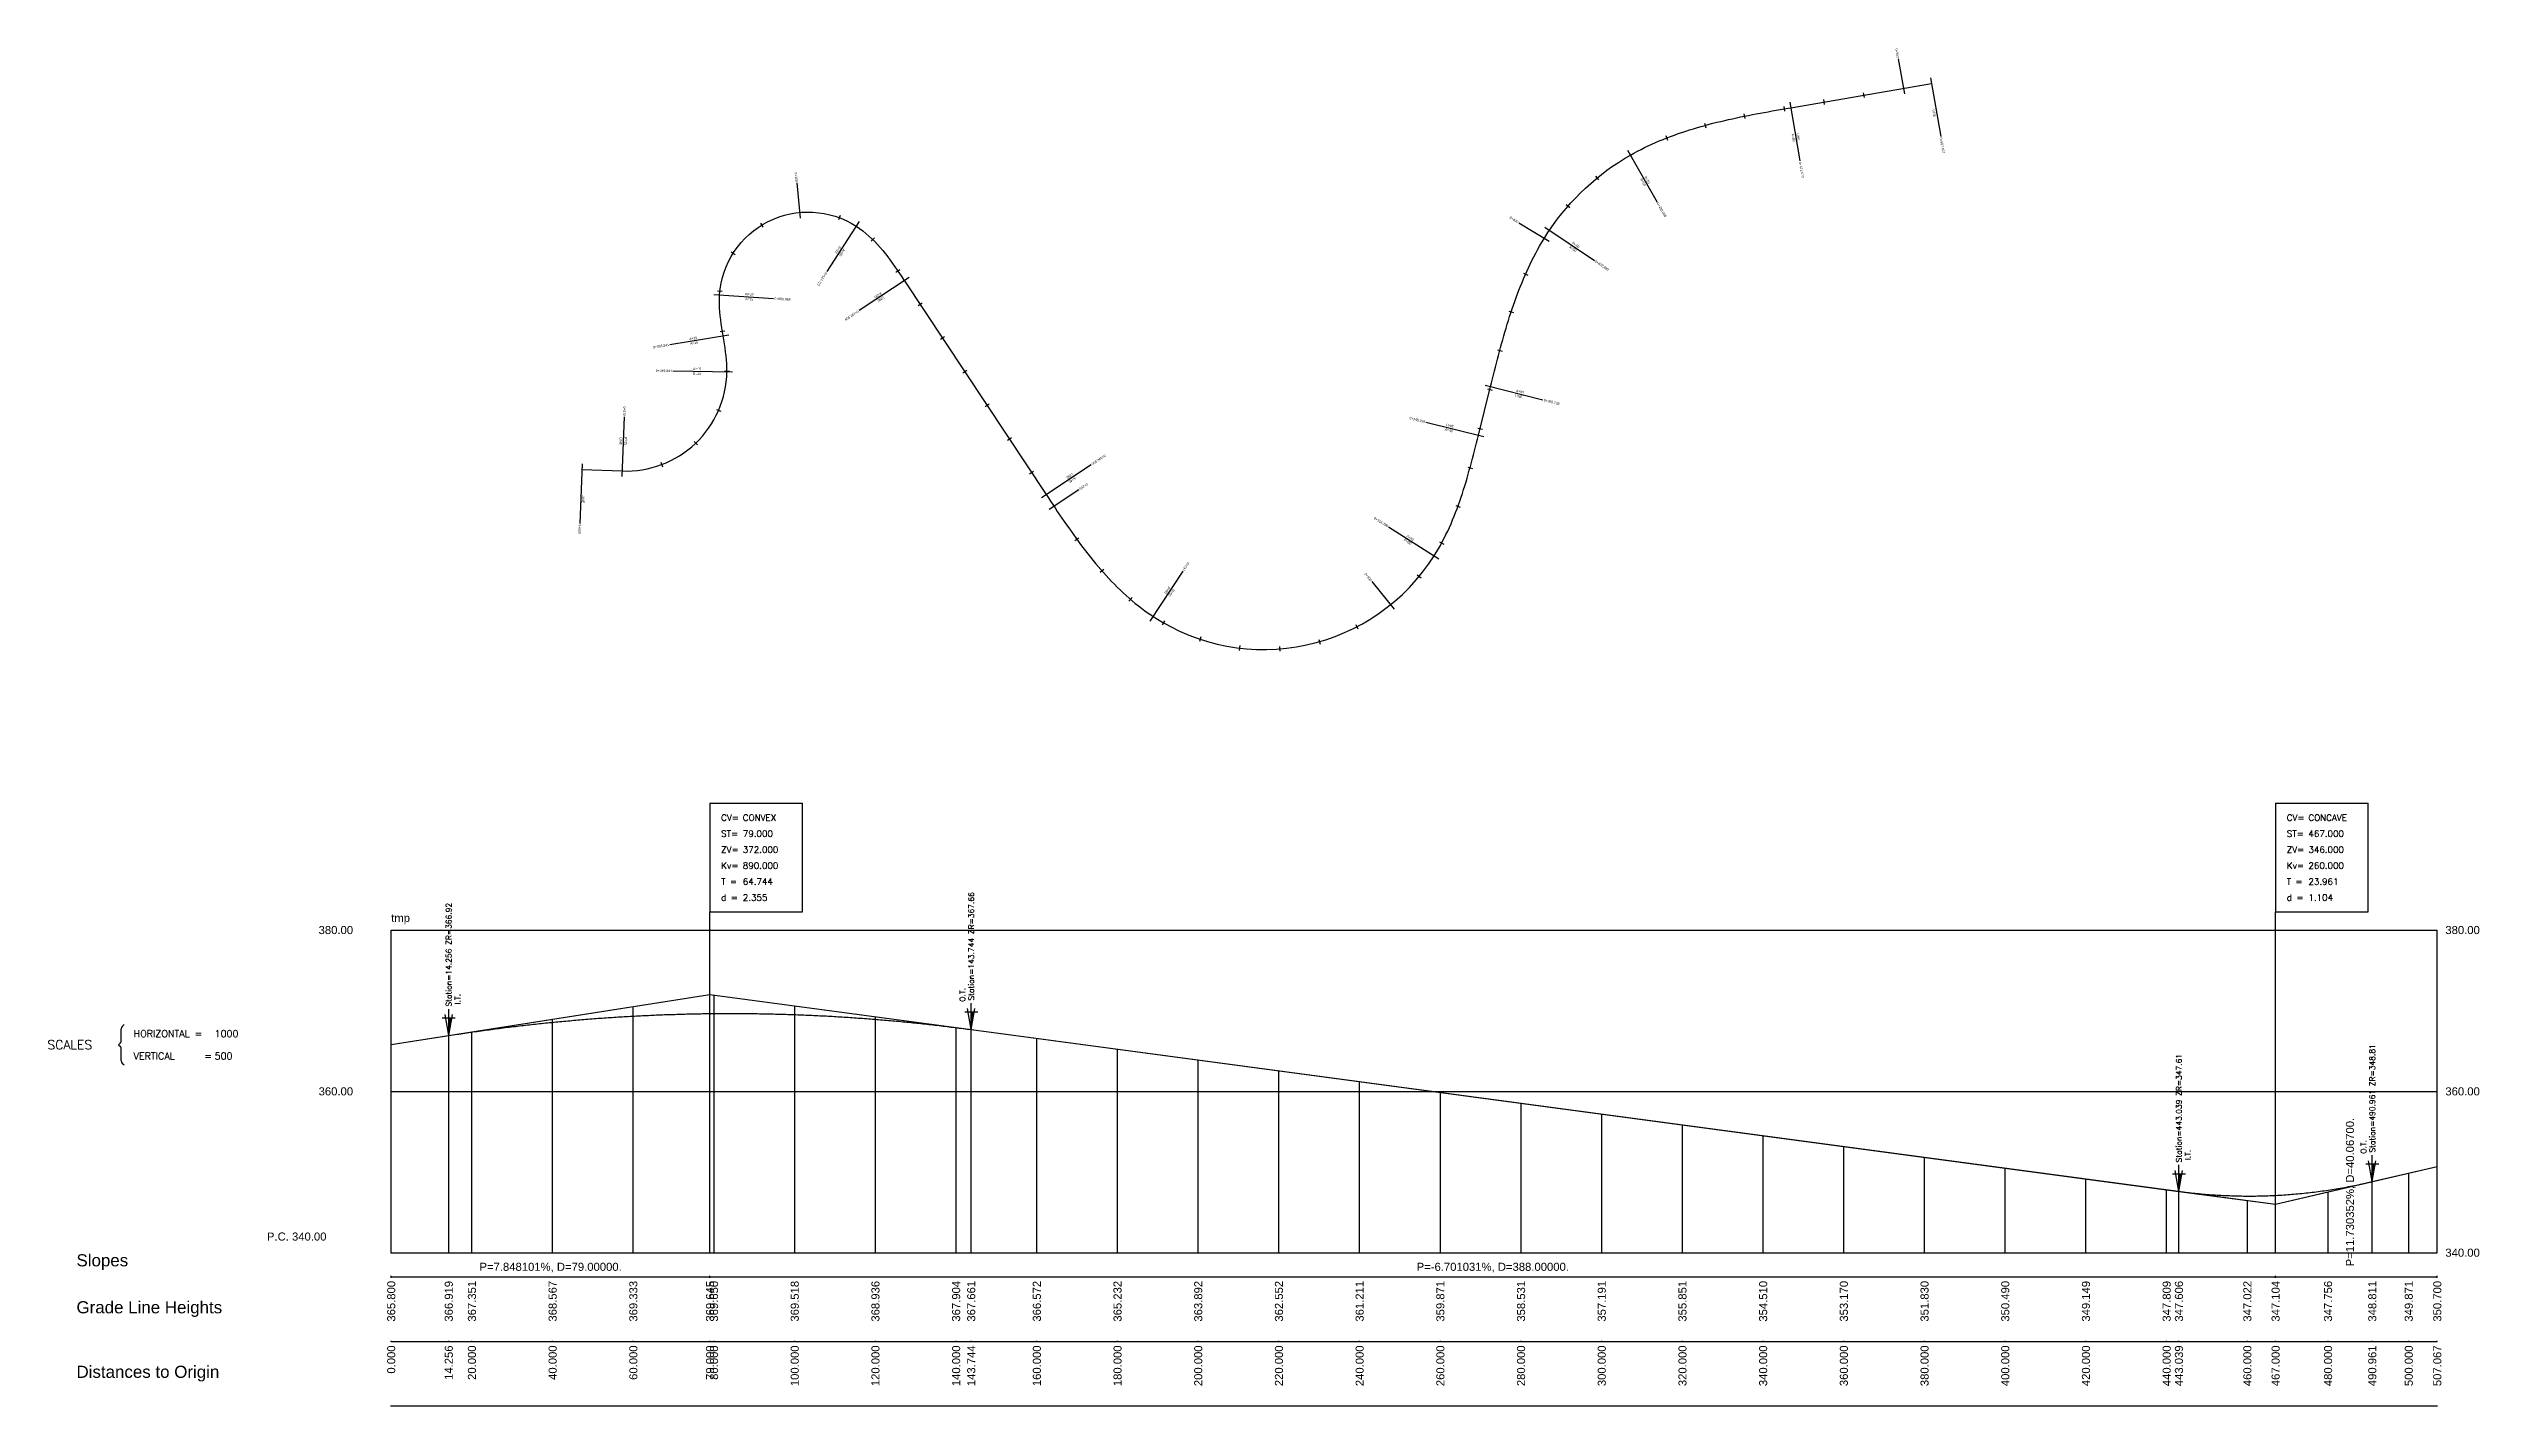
# Model space of a CAD drawing. Header units: millimetres. Extents: x 334954 to 335556, y 4084362 to 4084698.
import ezdxf
from ezdxf.enums import TextEntityAlignment as Align

# ---------------------------------------------------------------- set-up
doc = ezdxf.new("R2010")
doc.units = ezdxf.units.MM
doc.linetypes.add('CONTINUA', pattern=[0])
for name, color, linetype in [('ALIGNMENT', 7, 'Continuous'), ('ALIGNMENT-DIMENSION', 7, 'Continuous'), ('LONGPROF-ALIGNMENT', 250, 'Continuous'), ('LONGPROF-FIELD', 7, 'Continuous'), ('LONGPROF-NUM DATA-LINES', 7, 'Continuous'), ('LONGPROF-NUM DATA-LINESEP', 7, 'Continuous'), ('LONGPROF-ORDENADES', 250, 'Continuous'), ('LONGPROF-RASDEF', 34, 'Continuous'), ('LONGPROF-RASPRV', 7, 'Continuous'), ('LONGPROF-VERTICALOFFSET', 250, 'Continuous'), ('LONGPROF-VERTICALOFFSET-TEXTS', 7, 'Continuous'), ('PERALTES', 7, 'Continuous'), ('PERLONG', 7, 'Continuous'), ('RASDEF', 7, 'Continuous')]:
    doc.layers.add(name, color=color, linetype=linetype)
doc.styles.add('ESTANDAR', font='SIMPLEX')
doc.styles.add('LEROY', font='simplex')
doc.styles.get("Standard").update_dxf_attribs({"font": 'arial.ttf'})

# ---------------------------------------------------------------- blocks, each defined once
blk = doc.blocks.new('*X1')
at = {"color": 0, "linetype": 'Continuous'}
for p, q in [((0, 2.42), (0.43, 2.42)), ((0, 2.4), (0.42, 2.4)), ((0, 2.38), (0.42, 2.38)), ((0, 2.36), (0.42, 2.36)), ((0, 2.34), (0.41, 2.34)), ((0, 2.32), (0.41, 2.32)), ((0, 2.3), (0.41, 2.3)), ((0, 2.28), (0.4, 2.28)), ((0, 2.26), (0.4, 2.26)), ((0, 2.24), (0.39, 2.24)), ((0, 2.22), (0.39, 2.22)), ((0, 2.2), (0.39, 2.2)), ((0, 2.18), (0.38, 2.18)), ((0, 2.16), (0.38, 2.16)), ((0, 2.14), (0.38, 2.14)), ((0, 2.12), (0.37, 2.12)), ((0, 2.1), (0.37, 2.1)), ((0, 2.08), (0.37, 2.08)), ((0, 2.06), (0.36, 2.06)), ((0, 2.04), (0.36, 2.04)), ((0, 2.02), (0.36, 2.02)), ((0, 2), (0.35, 2)), ((0, 1.98), (0.35, 1.98)), ((0, 1.96), (0.35, 1.96)), ((0, 1.94), (0.34, 1.94)), ((0, 1.92), (0.34, 1.92)), ((0, 1.9), (0.34, 1.9)), ((0, 1.88), (0.33, 1.88)), ((0, 1.86), (0.33, 1.86)), ((0, 1.84), (0.32, 1.84)), ((0, 1.82), (0.32, 1.82)), ((0, 1.8), (0.32, 1.8)), ((0, 1.78), (0.31, 1.78)), ((0, 1.76), (0.31, 1.76)), ((0, 1.74), (0.31, 1.74)), ((0, 1.72), (0.3, 1.72)), ((0, 1.7), (0.3, 1.7)), ((0, 1.68), (0.3, 1.68)), ((0, 1.66), (0.29, 1.66)), ((0, 1.64), (0.29, 1.64)), ((0, 1.62), (0.29, 1.62)), ((0, 1.6), (0.28, 1.6)), ((0, 1.58), (0.28, 1.58)), ((0, 1.56), (0.28, 1.56)), ((0, 1.54), (0.27, 1.54)), ((0, 1.52), (0.27, 1.52)), ((0, 1.5), (0.26, 1.5)), ((0, 1.48), (0.26, 1.48)), ((0, 1.46), (0.26, 1.46)), ((0, 1.44), (0.25, 1.44)), ((0, 1.42), (0.25, 1.42)), ((0, 1.4), (0.25, 1.4)), ((0, 1.38), (0.24, 1.38)), ((0, 1.36), (0.24, 1.36)), ((0, 1.34), (0.24, 1.34)), ((0, 1.32), (0.23, 1.32)), ((0, 1.3), (0.23, 1.3)), ((0, 1.28), (0.23, 1.28)), ((0, 1.26), (0.22, 1.26)), ((0, 1.24), (0.22, 1.24)), ((0, 1.22), (0.22, 1.22)), ((0, 1.2), (0.21, 1.2)), ((0, 1.18), (0.21, 1.18)), ((0, 1.16), (0.2, 1.16)), ((0, 1.14), (0.2, 1.14)), ((0, 1.12), (0.2, 1.12)), ((0, 1.1), (0.19, 1.1)), ((0, 1.08), (0.19, 1.08)), ((0, 1.06), (0.19, 1.06)), ((0, 1.04), (0.18, 1.04)), ((0, 1.02), (0.18, 1.02)), ((0, 1), (0.18, 1)), ((0, 0.98), (0.17, 0.98)), ((0, 0.96), (0.17, 0.96)), ((0, 0.94), (0.17, 0.94)), ((0, 0.92), (0.16, 0.92)), ((0, 0.9), (0.16, 0.9)), ((0, 0.88), (0.16, 0.88)), ((0, 0.86), (0.15, 0.86)), ((0, 0.84), (0.15, 0.84)), ((0, 0.82), (0.14, 0.82)), ((0, 0.8), (0.14, 0.8)), ((0, 0.78), (0.14, 0.78)), ((0, 0.76), (0.13, 0.76)), ((0, 0.74), (0.13, 0.74)), ((0, 0.72), (0.13, 0.72)), ((0, 0.7), (0.12, 0.7)), ((0, 0.68), (0.12, 0.68)), ((0, 0.66), (0.12, 0.66)), ((0, 0.64), (0.11, 0.64)), ((0, 0.62), (0.11, 0.62)), ((0, 0.6), (0.11, 0.6)), ((0, 0.58), (0.1, 0.58)), ((0, 0.56), (0.1, 0.56)), ((0, 0.54), (0.1, 0.54)), ((0, 0.52), (0.09, 0.52)), ((0, 0.5), (0.09, 0.5)), ((0, 0.48), (0.08, 0.48)), ((0, 0.46), (0.08, 0.46)), ((0, 0.44), (0.08, 0.44)), ((0, 0.42), (0.07, 0.42)), ((0, 0.4), (0.07, 0.4)), ((0, 0.38), (0.07, 0.38)), ((0, 0.36), (0.06, 0.36)), ((0, 0.34), (0.06, 0.34)), ((0, 0.32), (0.06, 0.32)), ((0, 0.3), (0.05, 0.3)), ((0, 0.28), (0.05, 0.28)), ((0, 0.26), (0.05, 0.26)), ((0, 0.24), (0.04, 0.24)), ((0, 0.22), (0.04, 0.22)), ((0, 0.2), (0.04, 0.2)), ((0, 0.18), (0.03, 0.18)), ((0, 0.16), (0.03, 0.16)), ((0, 0.14), (0.02, 0.14)), ((0, 0.12), (0.02, 0.12)), ((0, 0.1), (0.02, 0.1)), ((0, 0.08), (0.01, 0.08)), ((0, 0.06), (0.01, 0.06)), ((0, 0.04), (0.01, 0.04)), ((0, 0.02), (0, 0.02))]:
    blk.add_line(p, q, dxfattribs=at)
blk = doc.blocks.new('TE')
at = {"color": 7, "linetype": 'CONTINUA'}
for p, q in [((0, 0), (0, 6.57)), ((-1.6, 4.37), (1.6, 4.37)), ((0, 0), (-0.91, 5.19)), ((0, 0), (0.91, 5.19))]:
    blk.add_line(p, q, dxfattribs=at)
at = {"layer": 'PERALTES', "linetype": 'Continuous', "xscale": 1.8, "yscale": 1.8, "zscale": 1.8}
blk.add_blockref('*X1', (0, 0), dxfattribs=at)
at = {"linetype": 'CONTINUA', "style": 'LEROY'}
blk.add_text('I.T.', height=1.365, rotation=90, dxfattribs=at).set_placement((2.89, 10.3), align=Align.RIGHT)
blk.add_attdef('ETIQ', (0.68, 7.18), '', height=1.37, rotation=90, dxfattribs=at)
blk = doc.blocks.new('*X3')
at = {"color": 0, "linetype": 'Continuous'}
for p, q in [((0, 2.42), (0.43, 2.42)), ((0, 2.4), (0.42, 2.4)), ((0, 2.38), (0.42, 2.38)), ((0, 2.36), (0.42, 2.36)), ((0, 2.34), (0.41, 2.34)), ((0, 2.32), (0.41, 2.32)), ((0, 2.3), (0.41, 2.3)), ((0, 2.28), (0.4, 2.28)), ((0, 2.26), (0.4, 2.26)), ((0, 2.24), (0.39, 2.24)), ((0, 2.22), (0.39, 2.22)), ((0, 2.2), (0.39, 2.2)), ((0, 2.18), (0.38, 2.18)), ((0, 2.16), (0.38, 2.16)), ((0, 2.14), (0.38, 2.14)), ((0, 2.12), (0.37, 2.12)), ((0, 2.1), (0.37, 2.1)), ((0, 2.08), (0.37, 2.08)), ((0, 2.06), (0.36, 2.06)), ((0, 2.04), (0.36, 2.04)), ((0, 2.02), (0.36, 2.02)), ((0, 2), (0.35, 2)), ((0, 1.98), (0.35, 1.98)), ((0, 1.96), (0.35, 1.96)), ((0, 1.94), (0.34, 1.94)), ((0, 1.92), (0.34, 1.92)), ((0, 1.9), (0.34, 1.9)), ((0, 1.88), (0.33, 1.88)), ((0, 1.86), (0.33, 1.86)), ((0, 1.84), (0.32, 1.84)), ((0, 1.82), (0.32, 1.82)), ((0, 1.8), (0.32, 1.8)), ((0, 1.78), (0.31, 1.78)), ((0, 1.76), (0.31, 1.76)), ((0, 1.74), (0.31, 1.74)), ((0, 1.72), (0.3, 1.72)), ((0, 1.7), (0.3, 1.7)), ((0, 1.68), (0.3, 1.68)), ((0, 1.66), (0.29, 1.66)), ((0, 1.64), (0.29, 1.64)), ((0, 1.62), (0.29, 1.62)), ((0, 1.6), (0.28, 1.6)), ((0, 1.58), (0.28, 1.58)), ((0, 1.56), (0.28, 1.56)), ((0, 1.54), (0.27, 1.54)), ((0, 1.52), (0.27, 1.52)), ((0, 1.5), (0.26, 1.5)), ((0, 1.48), (0.26, 1.48)), ((0, 1.46), (0.26, 1.46)), ((0, 1.44), (0.25, 1.44)), ((0, 1.42), (0.25, 1.42)), ((0, 1.4), (0.25, 1.4)), ((0, 1.38), (0.24, 1.38)), ((0, 1.36), (0.24, 1.36)), ((0, 1.34), (0.24, 1.34)), ((0, 1.32), (0.23, 1.32)), ((0, 1.3), (0.23, 1.3)), ((0, 1.28), (0.23, 1.28)), ((0, 1.26), (0.22, 1.26)), ((0, 1.24), (0.22, 1.24)), ((0, 1.22), (0.22, 1.22)), ((0, 1.2), (0.21, 1.2)), ((0, 1.18), (0.21, 1.18)), ((0, 1.16), (0.2, 1.16)), ((0, 1.14), (0.2, 1.14)), ((0, 1.12), (0.2, 1.12)), ((0, 1.1), (0.19, 1.1)), ((0, 1.08), (0.19, 1.08)), ((0, 1.06), (0.19, 1.06)), ((0, 1.04), (0.18, 1.04)), ((0, 1.02), (0.18, 1.02)), ((0, 1), (0.18, 1)), ((0, 0.98), (0.17, 0.98)), ((0, 0.96), (0.17, 0.96)), ((0, 0.94), (0.17, 0.94)), ((0, 0.92), (0.16, 0.92)), ((0, 0.9), (0.16, 0.9)), ((0, 0.88), (0.16, 0.88)), ((0, 0.86), (0.15, 0.86)), ((0, 0.84), (0.15, 0.84)), ((0, 0.82), (0.14, 0.82)), ((0, 0.8), (0.14, 0.8)), ((0, 0.78), (0.14, 0.78)), ((0, 0.76), (0.13, 0.76)), ((0, 0.74), (0.13, 0.74)), ((0, 0.72), (0.13, 0.72)), ((0, 0.7), (0.12, 0.7)), ((0, 0.68), (0.12, 0.68)), ((0, 0.66), (0.12, 0.66)), ((0, 0.64), (0.11, 0.64)), ((0, 0.62), (0.11, 0.62)), ((0, 0.6), (0.11, 0.6)), ((0, 0.58), (0.1, 0.58)), ((0, 0.56), (0.1, 0.56)), ((0, 0.54), (0.1, 0.54)), ((0, 0.52), (0.09, 0.52)), ((0, 0.5), (0.09, 0.5)), ((0, 0.48), (0.08, 0.48)), ((0, 0.46), (0.08, 0.46)), ((0, 0.44), (0.08, 0.44)), ((0, 0.42), (0.07, 0.42)), ((0, 0.4), (0.07, 0.4)), ((0, 0.38), (0.07, 0.38)), ((0, 0.36), (0.06, 0.36)), ((0, 0.34), (0.06, 0.34)), ((0, 0.32), (0.06, 0.32)), ((0, 0.3), (0.05, 0.3)), ((0, 0.28), (0.05, 0.28)), ((0, 0.26), (0.05, 0.26)), ((0, 0.24), (0.04, 0.24)), ((0, 0.22), (0.04, 0.22)), ((0, 0.2), (0.04, 0.2)), ((0, 0.18), (0.03, 0.18)), ((0, 0.16), (0.03, 0.16)), ((0, 0.14), (0.02, 0.14)), ((0, 0.12), (0.02, 0.12)), ((0, 0.1), (0.02, 0.1)), ((0, 0.08), (0.01, 0.08)), ((0, 0.06), (0.01, 0.06)), ((0, 0.04), (0.01, 0.04)), ((0, 0.02), (0, 0.02))]:
    blk.add_line(p, q, dxfattribs=at)
blk = doc.blocks.new('TS')
at = {"color": 7, "linetype": 'CONTINUA'}
for p, q in [((0, 0), (0, 6.57)), ((-1.6, 4.37), (1.6, 4.37)), ((0, 0), (-0.91, 5.19)), ((0, 0), (0.91, 5.19))]:
    blk.add_line(p, q, dxfattribs=at)
at = {"layer": 'PERALTES', "linetype": 'Continuous', "xscale": 1.8, "yscale": 1.8, "zscale": 1.8}
blk.add_blockref('*X3', (0, 0), dxfattribs=at)
at = {"linetype": 'CONTINUA', "style": 'LEROY'}
blk.add_text('O.T.', height=1.365, rotation=90, dxfattribs=at).set_placement((-1.48, 10.3), align=Align.RIGHT)
blk.add_attdef('ETIQ', (0.68, 7.18), '', height=1.37, rotation=90, dxfattribs=at)
blk = doc.blocks.new('ACUERDO')
at = {"layer": 'RASDEF', "color": 7}
blk.add_line((0, 26.93), (0, 0), dxfattribs=at)
at = {"layer": 'RASDEF', "color": 7, "linetype": 'CONTINUA'}
for p, q in [((0, 26.93), (22.93, 26.93)), ((22.93, -0.02), (22.93, 26.93)), ((0, 0), (22.93, 0))]:
    blk.add_line(p, q, dxfattribs=at)
at = {"layer": 'RASDEF', "color": 7, "linetype": 'CONTINUA', "style": 'LEROY'}
for s, p in [('CV=', (2.77, 22.57)), ('ST=', (2.77, 18.61)), ('ZV=', (2.77, 14.65)), ('Kv=', (2.77, 10.69)), ('T =', (2.77, 6.73)), ('d =', (2.77, 2.77))]:
    blk.add_text(s, height=1.584, dxfattribs=at).set_placement(p)
at = {"layer": 'RASDEF', "color": 7, "style": 'ESTANDAR'}
for tag, p in [('CV', (8.14, 22.57)), ('PK', (8.14, 18.61)), ('ZV', (8.14, 14.65)), ('KV', (8.14, 10.69)), ('T', (8.14, 6.73)), ('D', (8.14, 2.77))]:
    blk.add_attdef(tag, p, '', height=1.58, dxfattribs=at)
blk = doc.blocks.new('ESCALAS')
at = {"layer": 'PERLONG', "color": 2, "linetype": 'CONTINUA'}
for p, q in [((-41.65, 36.11), (-41.2, 36.56)), ((-42.58, 31.56), (-42.13, 32)), ((-42.58, 31.56), (-42.13, 31.11)), ((-41.89, 32.59), (-41.89, 35.53)), ((-41.89, 27.59), (-41.89, 30.52)), ((-41.65, 27), (-41.2, 26.55))]:
    blk.add_line(p, q, dxfattribs=at)
for centre, start, end in [((-42.72, 32.59), 315, 360), ((-42.72, 30.52), 0, 45), ((-41.06, 35.53), 135, 180), ((-41.06, 27.59), 180, 225)]:
    blk.add_arc(centre, 0.828, start, end, dxfattribs=at)
at = {"layer": 'PERLONG', "color": 2, "linetype": 'CONTINUA', "style": 'LEROY'}
for s, height, p in [('SCALES', 2.25, (-60.2, 30.43)), ('HORIZONTAL =', 1.7257, (-38.84, 33.46)), ('VERTICAL', 1.726, (-38.84, 27.93)), ('=', 1.73, (-21.34, 27.93))]:
    blk.add_text(s, height=height, dxfattribs=at).set_placement(p)
at = {"layer": 'PERLONG', "color": 2, "style": 'LEROY'}
for tag, p in [('EH', (-18.78, 33.46)), ('EV', (-18.78, 27.93))]:
    blk.add_attdef(tag, p, '', height=1.73, dxfattribs=at)

msp = doc.modelspace()

# ---------------------------------------------------------------- linework, layer by layer
at = {"layer": 'ALIGNMENT'}
msp.add_lwpolyline([(335085.96, 4084594.13), (335095.95, 4084593.75, 0.420916), (335121.91, 4084618.34), (335121.9, 4084619.34), (335121.86, 4084620.34), (335121.79, 4084621.34), (335121.7, 4084622.33), (335121.58, 4084623.33), (335121.44, 4084624.32), (335121.29, 4084625.31), (335121.13, 4084626.29), (335120.97, 4084627.28), (335120.81, 4084628.27), (335120.65, 4084629.25), (335120.5, 4084630.24), (335120.36, 4084631.23), (335120.24, 4084632.23), (335120.14, 4084633.22), (335120.07, 4084634.22), (335120.04, 4084635.22), (335120.03, 4084636.22), (335120.07, 4084637.22), (335120.08, 4084637.44, -0.57097), (335153.95, 4084654.44), (335154.78, 4084653.88), (335155.58, 4084653.29), (335156.36, 4084652.66), (335157.11, 4084652), (335157.84, 4084651.32), (335158.55, 4084650.62), (335159.24, 4084649.89), (335159.9, 4084649.14), (335160.55, 4084648.38), (335161.18, 4084647.6), (335161.79, 4084646.81), (335162.39, 4084646.01), (335162.97, 4084645.2), (335163.55, 4084644.38), (335164.11, 4084643.56), (335164.67, 4084642.73), (335165.23, 4084641.9), (335165.78, 4084641.06), (335165.88, 4084640.91), (335201.01, 4084587.9), (335201.56, 4084587.06), (335202.12, 4084586.23), (335202.67, 4084585.4), (335203.22, 4084584.57), (335203.78, 4084583.73), (335204.34, 4084582.91), (335204.9, 4084582.08), (335205.46, 4084581.25), (335206.03, 4084580.43), (335206.6, 4084579.61), (335207.18, 4084578.79), (335207.76, 4084577.97), (335208.34, 4084577.16), (335208.93, 4084576.35), (335209.52, 4084575.55), (335210.13, 4084574.75), (335210.73, 4084573.96), (335211.35, 4084573.17), (335211.97, 4084572.38), (335212.6, 4084571.6), (335213.23, 4084570.83), (335213.87, 4084570.07), (335214.53, 4084569.31), (335215.19, 4084568.56), (335215.86, 4084567.82), (335216.54, 4084567.08), (335217.22, 4084566.36), (335217.92, 4084565.64), (335218.63, 4084564.93), (335219.35, 4084564.24), (335220.07, 4084563.55), (335220.81, 4084562.87), (335221.56, 4084562.21), (335222.32, 4084561.56), (335223.09, 4084560.92), (335223.87, 4084560.3), (335224.66, 4084559.69), (335225.47, 4084559.09), (335226.28, 4084558.51), (335227.1, 4084557.95), (335227.52, 4084557.67, 0.418896), (335297.19, 4084572.72), (335297.71, 4084573.57), (335298.22, 4084574.43), (335298.72, 4084575.3), (335299.2, 4084576.18), (335299.66, 4084577.07), (335300.11, 4084577.96), (335300.54, 4084578.86), (335300.96, 4084579.77), (335301.36, 4084580.68), (335301.76, 4084581.6), (335302.13, 4084582.53), (335302.5, 4084583.46), (335302.86, 4084584.39), (335303.2, 4084585.33), (335303.54, 4084586.28), (335303.86, 4084587.22), (335304.17, 4084588.17), (335304.48, 4084589.12), (335304.78, 4084590.08), (335305.07, 4084591.04), (335305.35, 4084591.99), (335305.62, 4084592.96), (335305.89, 4084593.92), (335306.16, 4084594.88), (335306.42, 4084595.85), (335306.67, 4084596.82), (335306.92, 4084597.78), (335307.17, 4084598.75), (335307.42, 4084599.72), (335307.66, 4084600.69), (335307.9, 4084601.66), (335308.15, 4084602.63), (335311.15, 4084614.66), (335311.39, 4084615.63), (335311.63, 4084616.6), (335311.88, 4084617.57), (335312.12, 4084618.54), (335312.37, 4084619.51), (335312.62, 4084620.48), (335312.87, 4084621.44), (335313.12, 4084622.41), (335313.38, 4084623.38), (335313.63, 4084624.34), (335313.9, 4084625.31), (335314.17, 4084626.27), (335314.44, 4084627.23), (335314.72, 4084628.19), (335315, 4084629.15), (335315.29, 4084630.11), (335315.58, 4084631.07), (335315.88, 4084632.02), (335316.19, 4084632.97), (335316.51, 4084633.92), (335316.83, 4084634.87), (335317.16, 4084635.81), (335317.5, 4084636.75), (335317.85, 4084637.69), (335318.2, 4084638.62), (335318.57, 4084639.55), (335318.95, 4084640.48), (335319.33, 4084641.4), (335319.73, 4084642.32), (335320.13, 4084643.24), (335320.55, 4084644.14), (335320.98, 4084645.05), (335321.42, 4084645.95), (335321.87, 4084646.84), (335322.34, 4084647.72), (335322.81, 4084648.6), (335323.3, 4084649.47), (335323.8, 4084650.34), (335324.32, 4084651.2), (335324.85, 4084652.05), (335325.39, 4084652.89), (335325.76, 4084653.44, -0.115537), (335345.8, 4084672.07), (335346.67, 4084672.56), (335347.55, 4084673.03), (335348.44, 4084673.49), (335349.34, 4084673.94), (335350.24, 4084674.37), (335351.14, 4084674.79), (335352.06, 4084675.2), (335352.98, 4084675.59), (335353.9, 4084675.98), (335354.83, 4084676.35), (335355.76, 4084676.7), (335356.7, 4084677.05), (335357.64, 4084677.39), (335358.59, 4084677.71), (335359.54, 4084678.02), (335360.49, 4084678.33), (335361.45, 4084678.62), (335362.41, 4084678.91), (335363.37, 4084679.18), (335364.33, 4084679.45), (335365.3, 4084679.71), (335366.27, 4084679.96), (335367.24, 4084680.2), (335368.21, 4084680.43), (335369.18, 4084680.66), (335370.16, 4084680.88), (335371.13, 4084681.1), (335372.11, 4084681.31), (335373.09, 4084681.52), (335374.07, 4084681.72), (335375.05, 4084681.91), (335376.03, 4084682.1), (335377.01, 4084682.29), (335378, 4084682.47), (335378.98, 4084682.65), (335379.97, 4084682.83), (335380.95, 4084683.01), (335381.93, 4084683.18), (335382.92, 4084683.36), (335383.9, 4084683.53), (335384.89, 4084683.7), (335385.55, 4084683.81), (335420.42, 4084689.86)], format="xyb", dxfattribs=at)
at = {"layer": 'ALIGNMENT-DIMENSION'}
for p, q in [((335412.19, 4084695.94), (335413.7, 4084687.27)), ((335403.5, 4084687.53), (335403.71, 4084686.35)), ((335420.18, 4084691.24), (335422.71, 4084676.65)), ((335373.95, 4084682.3), (335374.18, 4084681.13)), ((335383.8, 4084684.12), (335384, 4084682.93)), ((335385.31, 4084685.19), (335387.83, 4084670.61)), ((335393.65, 4084685.82), (335393.85, 4084684.64)), ((335354.61, 4084676.9), (335355.04, 4084675.78)), ((335364.17, 4084680.02), (335364.48, 4084678.87)), ((335345.11, 4084673.29), (335352.44, 4084660.43)), ((335345.5, 4084672.59), (335346.09, 4084671.55)), ((335139.19, 4084665.21), (335140.04, 4084656.45)), ((335337.18, 4084666.87), (335337.94, 4084665.95)), ((335329.93, 4084659.86), (335330.84, 4084659.07)), ((335130.19, 4084655.2), (335130.82, 4084654.18)), ((335154.71, 4084655.62), (335146.69, 4084643.18)), ((335149.94, 4084657.12), (335149.52, 4084656)), ((335158.46, 4084651.56), (335157.62, 4084650.7)), ((335318.16, 4084655.31), (335325.65, 4084650.69)), ((335324.6, 4084654.22), (335336.88, 4084645.97)), ((335122.94, 4084648.05), (335123.96, 4084647.41)), ((335167.05, 4084641.68), (335154.71, 4084633.51)), ((335164.77, 4084643.66), (335163.77, 4084642.99)), ((335319.29, 4084642.81), (335320.38, 4084642.32)), ((335118.69, 4084637.54), (335133.45, 4084636.53)), ((335119.57, 4084638.44), (335120.76, 4084638.31)), ((335170.3, 4084635.33), (335169.3, 4084634.66)), ((335315.7, 4084633.41), (335316.84, 4084633.04)), ((335107.75, 4084625.09), (335122.35, 4084627.51)), ((335120.19, 4084628.33), (335121.37, 4084628.52)), ((335175.83, 4084626.99), (335174.83, 4084626.33)), ((335312.86, 4084623.79), (335314.02, 4084623.48)), ((335108.51, 4084618.55), (335123.31, 4084618.32)), ((335121.31, 4084618.51), (335122.51, 4084618.5)), ((335181.35, 4084618.65), (335180.35, 4084617.99)), ((335186.87, 4084610.32), (335185.87, 4084609.66)), ((335309.79, 4084615), (335324.15, 4084611.41)), ((335310.39, 4084614.09), (335311.55, 4084613.8)), ((335096.46, 4084607.14), (335095.9, 4084592.35)), ((335119.3, 4084609.02), (335120.4, 4084608.55)), ((335295.14, 4084605.88), (335309.5, 4084602.29)), ((335307.97, 4084604.39), (335309.13, 4084604.1)), ((335113.75, 4084601.07), (335114.58, 4084600.2)), ((335192.4, 4084601.98), (335191.4, 4084601.32)), ((335086.01, 4084595.53), (335085.44, 4084580.74)), ((335105.54, 4084595.91), (335105.97, 4084594.79)), ((335197.92, 4084593.65), (335196.92, 4084592.98)), ((335212.18, 4084595.3), (335199.84, 4084587.12)), ((335305.49, 4084594.72), (335306.65, 4084594.4)), ((335209.1, 4084589.09), (335201.78, 4084584.2)), ((335302.52, 4084585.22), (335303.65, 4084584.81)), ((335285.87, 4084579.89), (335298.37, 4084571.97)), ((335209.12, 4084577.11), (335208.15, 4084576.4)), ((335298.51, 4084576.17), (335299.56, 4084575.6)), ((335215.31, 4084569.33), (335214.41, 4084568.54)), ((335234.87, 4084568.87), (335226.75, 4084556.5)), ((335293, 4084567.98), (335293.93, 4084567.21)), ((335222.33, 4084562.34), (335221.55, 4084561.43)), ((335281.71, 4084566.34), (335287.24, 4084559.49)), ((335230.38, 4084556.62), (335229.78, 4084555.58)), ((335277.73, 4084555.65), (335278.29, 4084554.58)), ((335239.38, 4084552.59), (335239, 4084551.46)), ((335249, 4084550.44), (335248.86, 4084549.24)), ((335258.87, 4084550.23), (335258.96, 4084549.04)), ((335268.57, 4084551.99), (335268.9, 4084550.84))]:
    msp.add_line(p, q, dxfattribs=at)
at = {"layer": 'LONGPROF-ALIGNMENT'}
for p, q in [((335038.71, 4084399.91), (335038.71, 4084479.91)), ((335545.78, 4084399.91), (335545.78, 4084479.91)), ((335038.71, 4084399.91), (335545.78, 4084399.91))]:
    msp.add_line(p, q, dxfattribs=at)
at = {"layer": 'LONGPROF-FIELD', "linetype": 'Continuous', "flags": 128}
msp.add_lwpolyline([(335038.71, 4084451.51), (335052.97, 4084453.75), (335117.71, 4084463.91), (335182.45, 4084455.23), (335481.75, 4084415.12), (335505.71, 4084411.91), (335529.67, 4084417.53), (335545.78, 4084421.31)], dxfattribs=at)
at = {"layer": 'LONGPROF-FIELD'}
msp.add_point((335038.71, 4084399.91), dxfattribs=at)
msp.add_point((335038.71, 4084399.91), dxfattribs=at)
at = {"layer": 'LONGPROF-NUM DATA-LINES'}
for p, q in [((335038.71, 4084393.91), (335545.78, 4084393.91)), ((335038.71, 4084377.91), (335545.78, 4084377.91)), ((335038.71, 4084361.91), (335545.78, 4084361.91))]:
    msp.add_line(p, q, dxfattribs=at)
at = {"layer": 'LONGPROF-NUM DATA-LINESEP'}
for p, q in [((335038.71, 4084393.67), (335038.71, 4084394.15)), ((335038.71, 4084393.67), (335038.71, 4084394.15)), ((335117.71, 4084393.67), (335117.71, 4084394.15)), ((335505.71, 4084393.67), (335505.71, 4084394.15)), ((335545.78, 4084393.67), (335545.78, 4084394.15)), ((335545.78, 4084393.67), (335545.78, 4084394.15)), ((335038.71, 4084377.79), (335038.71, 4084378.03)), ((335038.71, 4084377.79), (335038.71, 4084378.03)), ((335052.97, 4084377.79), (335052.97, 4084378.03)), ((335058.71, 4084377.79), (335058.71, 4084378.03)), ((335078.71, 4084377.79), (335078.71, 4084378.03)), ((335098.71, 4084377.79), (335098.71, 4084378.03)), ((335117.71, 4084377.79), (335117.71, 4084378.03)), ((335118.71, 4084377.79), (335118.71, 4084378.03)), ((335138.71, 4084377.79), (335138.71, 4084378.03)), ((335158.71, 4084377.79), (335158.71, 4084378.03)), ((335178.71, 4084377.79), (335178.71, 4084378.03)), ((335182.45, 4084377.79), (335182.45, 4084378.03)), ((335198.71, 4084377.79), (335198.71, 4084378.03)), ((335218.71, 4084377.79), (335218.71, 4084378.03)), ((335238.71, 4084377.79), (335238.71, 4084378.03)), ((335258.71, 4084377.79), (335258.71, 4084378.03)), ((335278.71, 4084377.79), (335278.71, 4084378.03)), ((335298.71, 4084377.79), (335298.71, 4084378.03)), ((335318.71, 4084377.79), (335318.71, 4084378.03)), ((335338.71, 4084377.79), (335338.71, 4084378.03)), ((335358.71, 4084377.79), (335358.71, 4084378.03)), ((335378.71, 4084377.79), (335378.71, 4084378.03)), ((335398.71, 4084377.79), (335398.71, 4084378.03)), ((335418.71, 4084377.79), (335418.71, 4084378.03)), ((335438.71, 4084377.79), (335438.71, 4084378.03)), ((335458.71, 4084377.79), (335458.71, 4084378.03)), ((335478.71, 4084377.79), (335478.71, 4084378.03)), ((335481.75, 4084377.79), (335481.75, 4084378.03)), ((335498.71, 4084377.79), (335498.71, 4084378.03)), ((335505.71, 4084377.79), (335505.71, 4084378.03)), ((335518.71, 4084377.79), (335518.71, 4084378.03)), ((335529.67, 4084377.79), (335529.67, 4084378.03)), ((335538.71, 4084377.79), (335538.71, 4084378.03)), ((335545.78, 4084377.79), (335545.78, 4084378.03)), ((335545.78, 4084377.79), (335545.78, 4084378.03)), ((335038.71, 4084361.79), (335038.71, 4084362.03)), ((335038.71, 4084361.79), (335038.71, 4084362.03)), ((335052.97, 4084361.79), (335052.97, 4084362.03)), ((335058.71, 4084361.79), (335058.71, 4084362.03)), ((335078.71, 4084361.79), (335078.71, 4084362.03)), ((335098.71, 4084361.79), (335098.71, 4084362.03)), ((335117.71, 4084361.79), (335117.71, 4084362.03)), ((335118.71, 4084361.79), (335118.71, 4084362.03)), ((335138.71, 4084361.79), (335138.71, 4084362.03)), ((335158.71, 4084361.79), (335158.71, 4084362.03)), ((335178.71, 4084361.79), (335178.71, 4084362.03)), ((335182.45, 4084361.79), (335182.45, 4084362.03)), ((335198.71, 4084361.79), (335198.71, 4084362.03)), ((335218.71, 4084361.79), (335218.71, 4084362.03)), ((335238.71, 4084361.79), (335238.71, 4084362.03)), ((335258.71, 4084361.79), (335258.71, 4084362.03)), ((335278.71, 4084361.79), (335278.71, 4084362.03)), ((335298.71, 4084361.79), (335298.71, 4084362.03)), ((335318.71, 4084361.79), (335318.71, 4084362.03)), ((335338.71, 4084361.79), (335338.71, 4084362.03)), ((335358.71, 4084361.79), (335358.71, 4084362.03)), ((335378.71, 4084361.79), (335378.71, 4084362.03)), ((335398.71, 4084361.79), (335398.71, 4084362.03)), ((335418.71, 4084361.79), (335418.71, 4084362.03)), ((335438.71, 4084361.79), (335438.71, 4084362.03)), ((335458.71, 4084361.79), (335458.71, 4084362.03)), ((335478.71, 4084361.79), (335478.71, 4084362.03)), ((335481.75, 4084361.79), (335481.75, 4084362.03)), ((335498.71, 4084361.79), (335498.71, 4084362.03)), ((335505.71, 4084361.79), (335505.71, 4084362.03)), ((335518.71, 4084361.79), (335518.71, 4084362.03)), ((335529.67, 4084361.79), (335529.67, 4084362.03)), ((335538.71, 4084361.79), (335538.71, 4084362.03)), ((335545.78, 4084361.79), (335545.78, 4084362.03)), ((335545.78, 4084361.79), (335545.78, 4084362.03))]:
    msp.add_line(p, q, dxfattribs=at)
at = {"layer": 'LONGPROF-ORDENADES'}
for p, q in [((335098.71, 4084399.91), (335098.71, 4084460.93)), ((335117.71, 4084399.91), (335117.71, 4084463.91)), ((335118.71, 4084399.91), (335118.71, 4084463.78)), ((335138.71, 4084399.91), (335138.71, 4084461.09)), ((335052.97, 4084399.91), (335052.97, 4084453.75)), ((335058.71, 4084399.91), (335058.71, 4084454.65)), ((335078.71, 4084399.91), (335078.71, 4084457.79)), ((335158.71, 4084399.91), (335158.71, 4084458.41)), ((335178.71, 4084399.91), (335178.71, 4084455.73)), ((335182.45, 4084399.91), (335182.45, 4084455.23)), ((335198.71, 4084399.91), (335198.71, 4084453.05)), ((335038.71, 4084399.91), (335038.71, 4084451.51)), ((335038.71, 4084399.91), (335038.71, 4084451.51)), ((335218.71, 4084399.91), (335218.71, 4084450.37)), ((335238.71, 4084399.91), (335238.71, 4084447.69)), ((335258.71, 4084399.91), (335258.71, 4084445.01)), ((335278.71, 4084399.91), (335278.71, 4084442.33)), ((335298.71, 4084399.91), (335298.71, 4084439.65)), ((335318.71, 4084399.91), (335318.71, 4084436.97)), ((335338.71, 4084399.91), (335338.71, 4084434.29)), ((335358.71, 4084399.91), (335358.71, 4084431.61)), ((335378.71, 4084399.91), (335378.71, 4084428.93)), ((335398.71, 4084399.91), (335398.71, 4084426.25)), ((335418.71, 4084399.91), (335418.71, 4084423.57)), ((335438.71, 4084399.91), (335438.71, 4084420.89)), ((335458.71, 4084399.91), (335458.71, 4084418.21)), ((335529.67, 4084399.91), (335529.67, 4084417.53)), ((335538.71, 4084399.91), (335538.71, 4084419.65)), ((335545.78, 4084399.91), (335545.78, 4084421.31)), ((335478.71, 4084399.91), (335478.71, 4084415.53)), ((335481.75, 4084399.91), (335481.75, 4084415.12)), ((335498.71, 4084399.91), (335498.71, 4084412.85)), ((335505.71, 4084399.91), (335505.71, 4084411.91)), ((335518.71, 4084399.91), (335518.71, 4084414.96))]:
    msp.add_line(p, q, dxfattribs=at)
at = {"layer": 'LONGPROF-RASDEF', "color": 7}
for p, q in [((335117.71, 4084463.91), (335117.71, 4084484.41)), ((335505.71, 4084411.91), (335505.71, 4084484.41))]:
    msp.add_line(p, q, dxfattribs=at)
at = {"layer": 'LONGPROF-RASDEF', "color": 3, "linetype": 'Continuous', "flags": 128}
msp.add_lwpolyline([(335038.71, 4084451.51), (335038.71, 4084451.51), (335052.97, 4084453.75), (335053.47, 4084453.83), (335053.97, 4084453.9), (335054.47, 4084453.98), (335054.97, 4084454.06), (335055.47, 4084454.13), (335055.97, 4084454.21), (335056.47, 4084454.28), (335056.97, 4084454.36), (335057.47, 4084454.43), (335057.97, 4084454.5), (335058.47, 4084454.58), (335058.97, 4084454.65), (335059.47, 4084454.72), (335059.97, 4084454.79), (335060.47, 4084454.86), (335060.97, 4084454.93), (335061.47, 4084455), (335061.97, 4084455.07), (335062.47, 4084455.14), (335062.97, 4084455.2), (335063.47, 4084455.27), (335063.97, 4084455.34), (335064.47, 4084455.4), (335064.97, 4084455.47), (335065.47, 4084455.53), (335065.97, 4084455.6), (335066.47, 4084455.66), (335066.97, 4084455.72), (335067.47, 4084455.79), (335067.97, 4084455.85), (335068.47, 4084455.91), (335068.97, 4084455.97), (335069.47, 4084456.03), (335069.97, 4084456.09), (335070.47, 4084456.15), (335070.97, 4084456.21), (335071.47, 4084456.27), (335071.97, 4084456.32), (335072.47, 4084456.38), (335072.97, 4084456.44), (335073.47, 4084456.49), (335073.97, 4084456.55), (335074.47, 4084456.6), (335074.97, 4084456.66), (335075.47, 4084456.71), (335075.97, 4084456.76), (335076.47, 4084456.82), (335076.97, 4084456.87), (335077.47, 4084456.92), (335077.97, 4084456.97), (335078.47, 4084457.02), (335078.97, 4084457.07), (335079.47, 4084457.12), (335079.97, 4084457.17), (335080.47, 4084457.21), (335080.97, 4084457.26), (335081.47, 4084457.31), (335081.97, 4084457.35), (335082.47, 4084457.4), (335082.97, 4084457.44), (335083.47, 4084457.49), (335083.97, 4084457.53), (335084.47, 4084457.58), (335084.97, 4084457.62), (335085.47, 4084457.66), (335085.97, 4084457.7), (335086.47, 4084457.74), (335086.97, 4084457.78), (335087.47, 4084457.82), (335087.97, 4084457.86), (335088.47, 4084457.9), (335088.97, 4084457.94), (335089.47, 4084457.98), (335089.97, 4084458.02), (335090.47, 4084458.05), (335090.97, 4084458.09), (335091.47, 4084458.12), (335091.97, 4084458.16), (335092.47, 4084458.19), (335092.97, 4084458.23), (335093.47, 4084458.26), (335093.97, 4084458.29), (335094.47, 4084458.33), (335094.97, 4084458.36), (335095.47, 4084458.39), (335095.97, 4084458.42), (335096.47, 4084458.45), (335096.97, 4084458.48), (335097.47, 4084458.51), (335097.97, 4084458.54), (335098.47, 4084458.56), (335098.97, 4084458.59), (335099.47, 4084458.62), (335099.97, 4084458.64), (335100.47, 4084458.67), (335100.97, 4084458.69), (335101.47, 4084458.72), (335101.97, 4084458.74), (335102.47, 4084458.76), (335102.97, 4084458.79), (335103.47, 4084458.81), (335103.97, 4084458.83), (335104.47, 4084458.85), (335104.97, 4084458.87), (335105.47, 4084458.89), (335105.97, 4084458.91), (335106.47, 4084458.93), (335106.97, 4084458.95), (335107.47, 4084458.96), (335107.97, 4084458.98), (335108.47, 4084459), (335108.97, 4084459.01), (335109.47, 4084459.03), (335109.97, 4084459.04), (335110.47, 4084459.06), (335110.97, 4084459.07), (335111.47, 4084459.08), (335111.97, 4084459.1), (335112.47, 4084459.11), (335112.97, 4084459.12), (335113.47, 4084459.13), (335113.97, 4084459.14), (335114.47, 4084459.15), (335114.97, 4084459.16), (335115.47, 4084459.17), (335115.97, 4084459.18), (335116.47, 4084459.18), (335116.97, 4084459.19), (335117.47, 4084459.2), (335117.97, 4084459.2), (335118.47, 4084459.21), (335118.97, 4084459.21), (335119.47, 4084459.22), (335119.97, 4084459.22), (335120.47, 4084459.22), (335120.97, 4084459.22), (335121.47, 4084459.23), (335121.97, 4084459.23), (335122.47, 4084459.23), (335122.97, 4084459.23), (335123.47, 4084459.23), (335123.97, 4084459.23), (335124.47, 4084459.23), (335124.97, 4084459.22), (335125.47, 4084459.22), (335125.97, 4084459.22), (335126.47, 4084459.21), (335126.97, 4084459.21), (335127.47, 4084459.2), (335127.97, 4084459.2), (335128.47, 4084459.19), (335128.97, 4084459.19), (335129.47, 4084459.18), (335129.97, 4084459.17), (335130.47, 4084459.16), (335130.97, 4084459.15), (335131.47, 4084459.14), (335131.97, 4084459.13), (335132.47, 4084459.12), (335132.97, 4084459.11), (335133.47, 4084459.1), (335133.97, 4084459.09), (335134.47, 4084459.08), (335134.97, 4084459.06), (335135.47, 4084459.05), (335135.97, 4084459.03), (335136.47, 4084459.02), (335136.97, 4084459), (335137.47, 4084458.99), (335137.97, 4084458.97), (335138.47, 4084458.95), (335138.97, 4084458.94), (335139.47, 4084458.92), (335139.97, 4084458.9), (335140.47, 4084458.88), (335140.97, 4084458.86), (335141.47, 4084458.84), (335141.97, 4084458.82), (335142.47, 4084458.79), (335142.97, 4084458.77), (335143.47, 4084458.75), (335143.97, 4084458.73), (335144.47, 4084458.7), (335144.97, 4084458.68), (335145.47, 4084458.65), (335145.97, 4084458.63), (335146.47, 4084458.6), (335146.97, 4084458.57), (335147.47, 4084458.55), (335147.97, 4084458.52), (335148.47, 4084458.49), (335148.97, 4084458.46), (335149.47, 4084458.43), (335149.97, 4084458.4), (335150.47, 4084458.37), (335150.97, 4084458.34), (335151.47, 4084458.31), (335151.97, 4084458.27), (335152.47, 4084458.24), (335152.97, 4084458.21), (335153.47, 4084458.17), (335153.97, 4084458.14), (335154.47, 4084458.1), (335154.97, 4084458.07), (335155.47, 4084458.03), (335155.97, 4084457.99), (335156.47, 4084457.96), (335156.97, 4084457.92), (335157.47, 4084457.88), (335157.97, 4084457.84), (335158.47, 4084457.8), (335158.97, 4084457.76), (335159.47, 4084457.72), (335159.97, 4084457.68), (335160.47, 4084457.64), (335160.97, 4084457.59), (335161.47, 4084457.55), (335161.97, 4084457.51), (335162.47, 4084457.46), (335162.97, 4084457.42), (335163.47, 4084457.37), (335163.97, 4084457.33), (335164.47, 4084457.28), (335164.97, 4084457.23), (335165.47, 4084457.18), (335165.97, 4084457.14), (335166.47, 4084457.09), (335166.97, 4084457.04), (335167.47, 4084456.99), (335167.97, 4084456.94), (335168.47, 4084456.89), (335168.97, 4084456.84), (335169.47, 4084456.78), (335169.97, 4084456.73), (335170.47, 4084456.68), (335170.97, 4084456.62), (335171.47, 4084456.57), (335171.97, 4084456.51), (335172.47, 4084456.46), (335172.97, 4084456.4), (335173.47, 4084456.35), (335173.97, 4084456.29), (335174.47, 4084456.23), (335174.97, 4084456.17), (335175.47, 4084456.11), (335175.97, 4084456.05), (335176.47, 4084455.99), (335176.97, 4084455.93), (335177.47, 4084455.87), (335177.97, 4084455.81), (335178.47, 4084455.75), (335178.97, 4084455.69), (335179.47, 4084455.62), (335179.97, 4084455.56), (335180.47, 4084455.49), (335180.97, 4084455.43), (335181.47, 4084455.36), (335181.97, 4084455.3), (335182.45, 4084455.23), (335481.75, 4084415.12), (335482.25, 4084415.05), (335482.75, 4084414.99), (335483.25, 4084414.93), (335483.75, 4084414.87), (335484.25, 4084414.81), (335484.75, 4084414.75), (335485.25, 4084414.7), (335485.75, 4084414.65), (335486.25, 4084414.6), (335486.75, 4084414.55), (335487.25, 4084414.5), (335487.75, 4084414.45), (335488.25, 4084414.41), (335488.75, 4084414.37), (335489.25, 4084414.33), (335489.75, 4084414.29), (335490.25, 4084414.26), (335490.75, 4084414.23), (335491.25, 4084414.19), (335491.75, 4084414.17), (335492.25, 4084414.14), (335492.75, 4084414.11), (335493.25, 4084414.09), (335493.75, 4084414.07), (335494.25, 4084414.05), (335494.75, 4084414.03), (335495.25, 4084414.01), (335495.75, 4084414), (335496.25, 4084413.99), (335496.75, 4084413.98), (335497.25, 4084413.97), (335497.75, 4084413.96), (335498.25, 4084413.96), (335498.75, 4084413.95), (335499.25, 4084413.95), (335499.75, 4084413.95), (335500.25, 4084413.96), (335500.75, 4084413.96), (335501.25, 4084413.97), (335501.75, 4084413.98), (335502.25, 4084413.99), (335502.75, 4084414), (335503.25, 4084414.02), (335503.75, 4084414.03), (335504.25, 4084414.05), (335504.75, 4084414.07), (335505.25, 4084414.1), (335505.75, 4084414.12), (335506.25, 4084414.15), (335506.75, 4084414.17), (335507.25, 4084414.2), (335507.75, 4084414.24), (335508.25, 4084414.27), (335508.75, 4084414.31), (335509.25, 4084414.34), (335509.75, 4084414.38), (335510.25, 4084414.43), (335510.75, 4084414.47), (335511.25, 4084414.51), (335511.75, 4084414.56), (335512.25, 4084414.61), (335512.75, 4084414.66), (335513.25, 4084414.72), (335513.75, 4084414.77), (335514.25, 4084414.83), (335514.75, 4084414.89), (335515.25, 4084414.95), (335515.75, 4084415.01), (335516.25, 4084415.07), (335516.75, 4084415.14), (335517.25, 4084415.21), (335517.75, 4084415.28), (335518.25, 4084415.35), (335518.75, 4084415.43), (335519.25, 4084415.5), (335519.75, 4084415.58), (335520.25, 4084415.66), (335520.75, 4084415.74), (335521.25, 4084415.83), (335521.75, 4084415.91), (335522.25, 4084416), (335522.75, 4084416.09), (335523.25, 4084416.18), (335523.75, 4084416.28), (335524.25, 4084416.37), (335524.75, 4084416.47), (335525.25, 4084416.57), (335525.75, 4084416.67), (335526.25, 4084416.77), (335526.75, 4084416.88), (335527.25, 4084416.99), (335527.75, 4084417.09), (335528.25, 4084417.21), (335528.75, 4084417.32), (335529.25, 4084417.43), (335529.67, 4084417.53), (335545.78, 4084421.31), (335545.78, 4084421.31)], dxfattribs=at)
at = {"layer": 'LONGPROF-RASPRV'}
msp.add_lwpolyline([(335038.71, 4084451.51), (335117.71, 4084463.91), (335505.71, 4084411.91), (335545.78, 4084421.31)], dxfattribs=at)
at = {"layer": 'LONGPROF-VERTICALOFFSET', "color": 250}
for p, q in [((335038.71, 4084479.91), (335545.78, 4084479.91)), ((335038.71, 4084439.91), (335545.78, 4084439.91)), ((335038.71, 4084399.91), (335545.78, 4084399.91))]:
    msp.add_line(p, q, dxfattribs=at)

# ---------------------------------------------------------------- block references
at = {"layer": 'LONGPROF-RASDEF'}
for p, values in [((335117.71, 4084484.41), {'PK': '79.000', 'CV': 'CONVEX', 'ZV': '372.000', 'KV': '890.000', 'T': '64.744', 'D': '2.355'}), ((335505.71, 4084484.41), {'PK': '467.000', 'CV': 'CONCAVE', 'ZV': '346.000', 'KV': '260.000', 'T': '23.961', 'D': '1.104'})]:
    msp.add_blockref('ACUERDO', p, dxfattribs=at).add_auto_attribs(values)
at = {"layer": 'LONGPROF-RASPRV'}
for name, p, values in [('TS', (335182.45, 4084455.23), {'ETIQ': 'Station=143.744 ZR=367.66'}), ('TE', (335052.97, 4084453.75), {'ETIQ': 'Station=14.256 ZR=366.92'}), ('TE', (335481.75, 4084415.12), {'ETIQ': 'Station=443.039 ZR=347.61'}), ('TS', (335529.67, 4084417.53), {'ETIQ': 'Station=490.961 ZR=348.81'})]:
    msp.add_blockref(name, p, dxfattribs=at).add_auto_attribs(values)
at = {"layer": 'LONGPROF-VERTICALOFFSET-TEXTS'}
msp.add_blockref('ESCALAS', (335013.71, 4084419.91), dxfattribs=at).add_auto_attribs({'EH': '1000', 'EV': '500'})

# ---------------------------------------------------------------- texts
at = {"layer": 'ALIGNMENT-DIMENSION'}
for s, rotation, p in [(' 0+500 ', 279.83219, (335412.19, 4084695.94)), (' 0+100 ', 275.54753, (335139.19, 4084665.21)), (' 0+400 ', 328.31422, (335318.16, 4084655.31)), (' 0+058.841 ', 9.42335, (335107.75, 4084625.09)), (' 0+049.841 ', 359.11011, (335108.51, 4084618.55)), (' 0+010 ', 267.8021, (335096.46, 4084607.14)), (' 0+348.338 ', 345.98327, (335295.14, 4084605.88)), (' 0+196.500 ', 213.52934, (335212.18, 4084595.3)), (' 0+200 ', 213.70267, (335209.1, 4084589.09)), (' 0+316.338 ', 327.64862, (335285.87, 4084579.89)), (' 0+237 ', 236.73413, (335234.87, 4084568.87)), (' 0+300 ', 308.92715, (335281.71, 4084566.34))]:
    msp.add_text(s, height=0.6, rotation=rotation, dxfattribs=at).set_placement(p, align=Align.MIDDLE_RIGHT)
for s, rotation, p in [('LINE', 279.83219, (335421.39, 4084682.51)), ('A=50', 279.83219, (335386.51, 4084676.47)), ('R=60', 299.72655, (335349.21, 4084665.5)), ('R=22', 237.20529, (335149.69, 4084648.39)), ('A=50', 326.0889, (335331.73, 4084649.06)), ('A=15', 356.10563, (335127.44, 4084636.64)), ('A=20', 213.52934, (335159.55, 4084637.07)), ('A=15', 9.42335, (335113.72, 4084625.77)), ('R=25', 359.11011, (335114.5, 4084618.16)), ('LINE', 345.98327, (335318.26, 4084612.57)), ('A=40', 345.98327, (335300.89, 4084604.13)), ('LINE', 267.8021, (335095.93, 4084601.15)), ('LINE', 213.52934, (335207.01, 4084592.23)), ('R=50', 327.64862, (335290.77, 4084576.43)), ('A=45', 236.73413, (335231.33, 4084564.02))]:
    msp.add_text(s, height=0.6, rotation=rotation, dxfattribs=at).set_placement(p, align=Align.TOP_CENTER)
for s, rotation, p in [('LINE', 279.83219, (335387.11, 4084676.57)), ('A=50', 299.72655, (335349.73, 4084665.79)), ('A=20', 237.20529, (335150.19, 4084648.06)), ('R=60', 326.0889, (335332.07, 4084649.56)), ('R=22', 356.10563, (335127.49, 4084637.24)), ('LINE', 213.52934, (335159.88, 4084636.57)), ('A=15', 9.42335, (335113.62, 4084626.36)), ('A=15', 359.11011, (335114.51, 4084618.76)), ('A=50', 345.98327, (335318.4, 4084613.16)), ('LINE', 345.98327, (335301.04, 4084604.72)), ('R=25', 267.8021, (335096.53, 4084601.13)), ('A=45', 213.52934, (335207.34, 4084591.73)), ('LINE', 267.8021, (335085.97, 4084586.73)), ('A=40', 327.64862, (335291.1, 4084576.93)), ('R=50', 236.73413, (335231.83, 4084563.69))]:
    msp.add_text(s, height=0.6, rotation=rotation, dxfattribs=at).set_placement(p, align=Align.CENTER)
for s, rotation, p in [(' 0+507.067 ', 279.83219, (335422.71, 4084676.65)), (' 0+471.673 ', 279.83219, (335387.83, 4084670.61)), (' 0+430.006 ', 299.72655, (335352.44, 4084660.43)), (' 0+402.399 ', 326.0889, (335336.88, 4084645.97)), (' 0+114.722 ', 237.20529, (335146.69, 4084643.18)), (' 0+069.068 ', 356.10563, (335133.45, 4084636.53)), (' 0+132.904 ', 213.52934, (335154.71, 4084633.51)), (' 0+360.733 ', 345.98327, (335324.15, 4084611.41)), (' 0+000 ', 267.8021, (335085.44, 4084580.74))]:
    msp.add_text(s, height=0.6, rotation=rotation, dxfattribs=at).set_placement(p, align=Align.MIDDLE_LEFT)
at = {"layer": 'LONGPROF-ALIGNMENT', "color": 7}
msp.add_text('tmp', height=2, dxfattribs=at).set_placement((335038.71, 4084481.91))
at = {"layer": 'LONGPROF-NUM DATA-LINES', "color": 7}
msp.add_text('P=11.730352%, D=40.06700.', height=2, rotation=90, dxfattribs=at).set_placement((335525.74, 4084396.52), align=Align.BOTTOM_LEFT)
msp.add_text('Slopes', height=3, dxfattribs=at).set_placement((334960.71, 4084396.52))
for s, p in [('P=7.848101%, D=79.00000.', (335078.21, 4084395.41)), ('P=-6.701031%, D=388.00000.', (335311.71, 4084395.41))]:
    msp.add_text(s, height=2, dxfattribs=at).set_placement(p, align=Align.CENTER)
at = {"layer": 'LONGPROF-NUM DATA-LINESEP', "color": 7}
for s, p in [('365.800', (335038.71, 4084392.91)), ('365.800', (335038.71, 4084392.91)), ('366.919', (335052.97, 4084392.91)), ('367.351', (335058.71, 4084392.91)), ('368.567', (335078.71, 4084392.91)), ('369.333', (335098.71, 4084392.91)), ('369.645', (335117.71, 4084392.91)), ('369.650', (335118.71, 4084392.91)), ('369.518', (335138.71, 4084392.91)), ('368.936', (335158.71, 4084392.91)), ('367.904', (335178.71, 4084392.91)), ('367.661', (335182.45, 4084392.91)), ('366.572', (335198.71, 4084392.91)), ('365.232', (335218.71, 4084392.91)), ('363.892', (335238.71, 4084392.91)), ('362.552', (335258.71, 4084392.91)), ('361.211', (335278.71, 4084392.91)), ('359.871', (335298.71, 4084392.91)), ('358.531', (335318.71, 4084392.91)), ('357.191', (335338.71, 4084392.91)), ('355.851', (335358.71, 4084392.91)), ('354.510', (335378.71, 4084392.91)), ('353.170', (335398.71, 4084392.91)), ('351.830', (335418.71, 4084392.91)), ('350.490', (335438.71, 4084392.91)), ('349.149', (335458.71, 4084392.91)), ('347.809', (335478.71, 4084392.91)), ('347.606', (335481.75, 4084392.91)), ('347.022', (335498.71, 4084392.91)), ('347.104', (335505.71, 4084392.91)), ('347.756', (335518.71, 4084392.91)), ('348.811', (335529.67, 4084392.91)), ('349.871', (335538.71, 4084392.91)), ('350.700', (335545.78, 4084392.91)), ('350.700', (335545.78, 4084392.91)), ('0.000', (335038.71, 4084376.91)), ('0.000', (335038.71, 4084376.91)), ('14.256', (335052.97, 4084376.91)), ('20.000', (335058.71, 4084376.91)), ('40.000', (335078.71, 4084376.91)), ('60.000', (335098.71, 4084376.91)), ('79.000', (335117.71, 4084376.91)), ('80.000', (335118.71, 4084376.91)), ('100.000', (335138.71, 4084376.91)), ('120.000', (335158.71, 4084376.91)), ('140.000', (335178.71, 4084376.91)), ('143.744', (335182.45, 4084376.91)), ('160.000', (335198.71, 4084376.91)), ('180.000', (335218.71, 4084376.91)), ('200.000', (335238.71, 4084376.91)), ('220.000', (335258.71, 4084376.91)), ('240.000', (335278.71, 4084376.91)), ('260.000', (335298.71, 4084376.91)), ('280.000', (335318.71, 4084376.91)), ('300.000', (335338.71, 4084376.91)), ('320.000', (335358.71, 4084376.91)), ('340.000', (335378.71, 4084376.91)), ('360.000', (335398.71, 4084376.91)), ('380.000', (335418.71, 4084376.91)), ('400.000', (335438.71, 4084376.91)), ('420.000', (335458.71, 4084376.91)), ('440.000', (335478.71, 4084376.91)), ('443.039', (335481.75, 4084376.91)), ('460.000', (335498.71, 4084376.91)), ('467.000', (335505.71, 4084376.91)), ('480.000', (335518.71, 4084376.91)), ('490.961', (335529.67, 4084376.91)), ('500.000', (335538.71, 4084376.91)), ('507.067', (335545.78, 4084376.91)), ('507.067', (335545.78, 4084376.91))]:
    msp.add_text(s, height=2, rotation=90, dxfattribs=at).set_placement(p, align=Align.MIDDLE_RIGHT)
for s, p in [('Grade Line Heights', (334960.71, 4084384.87)), ('Distances to Origin', (334960.71, 4084368.87))]:
    msp.add_text(s, height=3, dxfattribs=at).set_placement(p)
at = {"layer": 'LONGPROF-VERTICALOFFSET-TEXTS'}
for s, p in [('380.00', (335020.71, 4084478.91)), ('380.00', (335547.78, 4084478.91)), ('360.00', (335020.71, 4084438.91)), ('360.00', (335547.78, 4084438.91)), ('P.C. 340.00', (335007.91, 4084402.91)), ('340.00', (335547.78, 4084398.91))]:
    msp.add_text(s, height=2, dxfattribs=at).set_placement(p)

doc.saveas('drawing.dxf')
